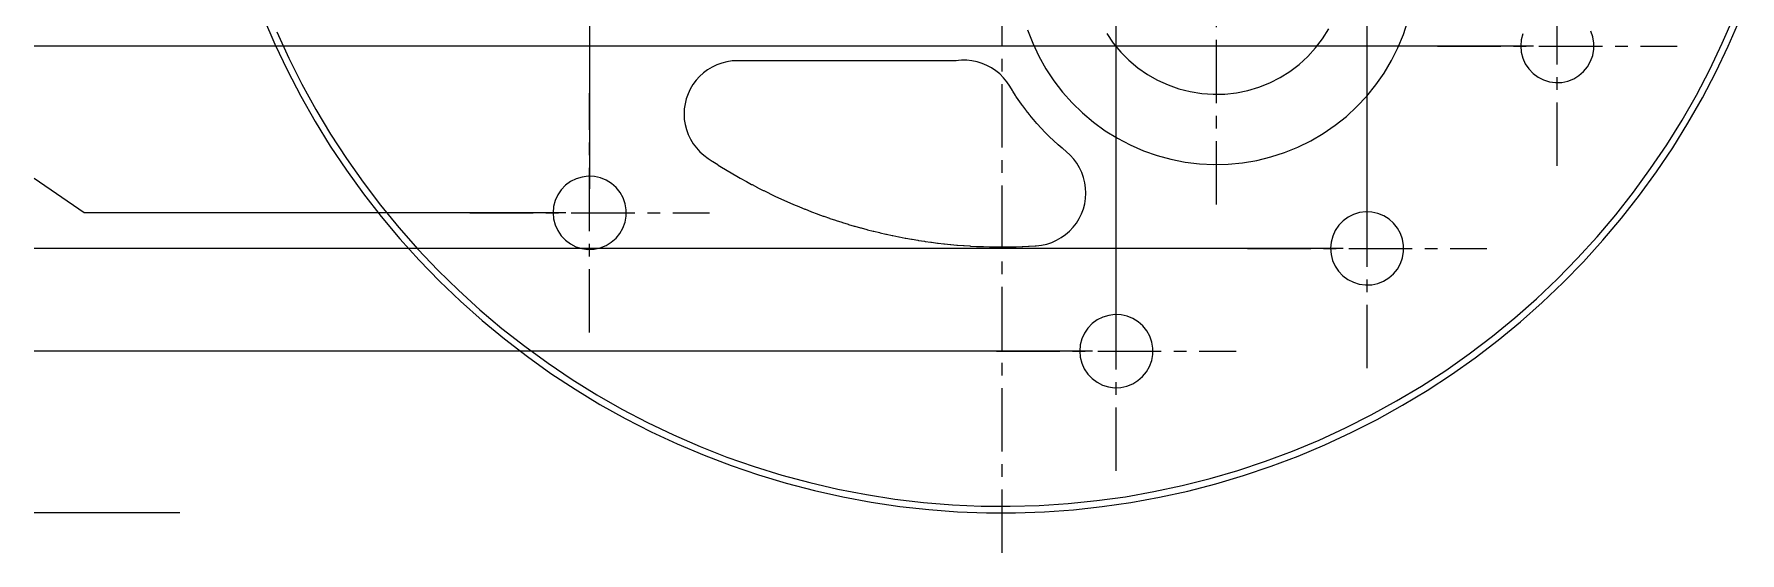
# Model space of a CAD drawing. Header units: millimetres. Extents: x 5 to 427, y 5 to 274.
# Drawn here: x 60.5 to 146, y 163.6 to 189.6 of the extents above; entities that cross this region are included whole.
import ezdxf

# ---------------------------------------------------------------- set-up
doc = ezdxf.new("R2010")
doc.units = ezdxf.units.MM
doc.linetypes.add('CENTER', pattern=[5.08, 3.175, -0.635, 0.635, -0.635])
for name, color, linetype in [('CENTER', 1, 'CENTER'), ('DIM', 3, 'CONTINUOUS'), ('VISIBLE', 7, 'CONTINUOUS')]:
    doc.layers.add(name, color=color, linetype=linetype)

msp = doc.modelspace()

# ---------------------------------------------------------------- linework, layer by layer
at = {"layer": 'CENTER'}
for points in [[(109, 163.597), (109, 247.597)], [(119.74, 181.063), (119.74, 205.063)], [(136.824, 182.997), (136.824, 194.997)], [(130.824, 188.997), (142.824, 188.997)], [(88.338, 174.64), (88.338, 186.64)], [(127.295, 172.857), (127.295, 184.857)], [(82.338, 180.64), (94.338, 180.64)], [(114.726, 167.707), (114.726, 179.707)], [(121.295, 178.857), (133.295, 178.857)], [(108.726, 173.707), (120.726, 173.707)]]:
    msp.add_lwpolyline(points, dxfattribs=at)
at = {"layer": 'DIM'}
for points in [[(88.34, 181.84), (88.34, 251.597), (91.64, 254.097)], [(114.726, 174.907), (114.726, 251.597), (114.726, 254.097)], [(127.293, 180.057), (127.293, 251.597), (132.226, 254.097)], [(135.624, 188.997), (63.002, 188.997), (60.502, 188.997)], [(87.138, 180.637), (63.002, 180.637), (60.502, 182.357)], [(126.095, 178.857), (63.002, 178.857), (60.502, 178.857)], [(113.526, 173.71), (63.002, 173.71), (60.502, 173.71)], [(67.802, 165.603), (63.002, 165.603), (60.502, 165.603)]]:
    msp.add_lwpolyline(points, dxfattribs=at)
at = {"layer": 'VISIBLE'}
for points in [[(71.991, 190.418), (72.567, 189.085), (73.191, 187.773), (73.861, 186.484), (74.579, 185.221), (75.341, 183.984), (76.148, 182.776), (76.998, 181.599), (77.891, 180.452), (78.825, 179.339), (79.798, 178.261), (80.81, 177.219), (81.859, 176.214), (82.944, 175.248), (84.063, 174.322), (85.215, 173.437), (86.398, 172.594), (87.612, 171.795), (88.853, 171.041), (90.121, 170.332), (91.414, 169.67), (92.73, 169.055), (94.068, 168.489), (95.425, 167.971), (96.8, 167.503), (98.192, 167.085), (99.597, 166.718), (101.015, 166.402), (102.444, 166.138), (103.881, 165.926), (105.325, 165.766), (106.773, 165.659), (108.225, 165.605), (109.678, 165.603), (111.129, 165.654), (112.578, 165.758), (114.023, 165.914), (115.46, 166.122), (116.889, 166.383), (118.308, 166.695), (119.715, 167.059), (121.107, 167.473), (122.483, 167.938), (123.842, 168.453), (125.181, 169.016), (126.498, 169.628), (127.793, 170.287), (129.063, 170.993), (130.306, 171.744), (131.521, 172.54), (132.707, 173.379), (133.861, 174.262), (134.982, 175.185), (136.069, 176.148), (137.121, 177.151), (138.135, 178.191), (139.111, 179.267), (140.047, 180.377), (140.943, 181.521), (141.796, 182.697), (142.606, 183.903), (143.371, 185.138), (144.091, 186.399), (144.765, 187.686), (145.392, 188.997)], [(110.28, 189.819), (110.539, 189.145), (110.846, 188.491), (111.199, 187.861), (111.596, 187.259), (112.036, 186.686), (112.517, 186.147), (113.035, 185.644), (113.587, 185.179), (114.172, 184.756), (114.786, 184.376), (115.426, 184.041), (116.088, 183.753), (116.769, 183.514), (117.466, 183.325), (118.175, 183.186), (118.892, 183.099), (119.613, 183.064), (120.335, 183.081), (121.053, 183.15), (121.765, 183.27), (122.467, 183.442), (123.154, 183.664), (123.823, 183.935), (124.471, 184.253), (125.094, 184.617), (125.69, 185.026), (126.254, 185.476), (126.785, 185.966), (127.278, 186.493), (127.733, 187.054), (128.146, 187.646), (128.515, 188.267), (128.838, 188.913)], [(114.245, 189.623), (114.576, 189.144), (114.948, 188.697), (115.359, 188.285), (115.804, 187.912), (116.282, 187.58), (116.787, 187.292), (117.317, 187.05), (117.865, 186.857), (118.429, 186.714), (119.004, 186.622), (119.584, 186.582), (120.165, 186.595), (120.743, 186.659), (121.313, 186.775), (121.871, 186.941), (122.411, 187.157), (122.93, 187.42), (123.423, 187.729), (123.886, 188.08), (124.316, 188.472), (124.709, 188.901), (125.062, 189.363), (125.372, 189.855)], [(128.838, 188.913), (129.114, 189.58), (129.34, 190.266)], [(138.492, 188.236), (138.597, 188.529), (138.65, 188.836), (138.651, 189.146), (138.6, 189.453), (138.497, 189.747)], [(145.089, 189.135), (145.666, 190.464)], [(145.392, 188.997), (145.971, 190.329)], [(72.656, 189.704), (73.261, 188.387), (73.913, 187.094), (74.612, 185.825), (75.357, 184.582), (76.147, 183.367), (76.981, 182.182), (77.858, 181.028), (78.776, 179.908), (79.734, 178.821), (80.731, 177.77), (81.767, 176.756), (82.838, 175.781), (83.945, 174.845), (85.084, 173.951), (86.256, 173.098), (87.458, 172.289), (88.689, 171.525), (89.947, 170.806), (91.23, 170.133), (92.537, 169.508), (93.867, 168.931), (95.216, 168.402), (96.583, 167.924), (97.968, 167.495), (99.366, 167.118), (100.778, 166.792), (102.201, 166.517), (103.633, 166.295), (105.072, 166.125), (106.516, 166.008), (107.963, 165.944), (109.412, 165.933), (110.861, 165.974), (112.307, 166.069), (113.748, 166.216), (115.183, 166.415), (116.61, 166.667), (118.027, 166.971), (119.431, 167.327), (120.822, 167.733), (122.197, 168.19), (123.555, 168.697), (124.892, 169.254), (126.209, 169.858), (127.503, 170.511), (128.772, 171.21), (130.015, 171.955), (131.229, 172.745), (132.414, 173.579), (133.568, 174.455), (134.689, 175.373), (135.776, 176.332), (136.827, 177.329), (137.841, 178.364), (138.816, 179.436), (139.752, 180.542), (140.646, 181.682), (141.499, 182.854), (142.307, 184.056), (143.072, 185.287), (143.791, 186.545), (144.464, 187.828), (145.089, 189.135)], [(135.098, 189.614), (135.018, 189.313), (134.991, 189.003), (135.016, 188.694), (135.093, 188.392), (135.22, 188.109), (135.394, 187.85), (135.608, 187.625), (135.858, 187.439), (136.135, 187.298), (136.432, 187.206), (136.74, 187.166), (137.051, 187.178), (137.355, 187.242), (137.644, 187.357), (137.909, 187.52), (138.143, 187.724), (138.339, 187.965), (138.492, 188.236)], [(94.71, 188.06), (94.473, 187.947)], [(94.957, 188.148), (94.71, 188.06)], [(95.212, 188.212), (94.957, 188.148)], [(95.471, 188.251), (95.212, 188.212)], [(95.734, 188.264), (95.471, 188.251)], [(106.701, 188.264), (95.734, 188.264)], [(106.822, 188.27), (106.701, 188.264)], [(106.97, 188.284), (106.822, 188.27)], [(107.232, 188.284), (106.97, 188.284)], [(107.492, 188.259), (107.232, 188.284)], [(107.748, 188.208), (107.492, 188.259)], [(107.998, 188.132), (107.748, 188.208)], [(108.24, 188.032), (107.998, 188.132)], [(93.668, 187.283), (93.512, 187.072)], [(93.844, 187.478), (93.668, 187.283)], [(94.038, 187.655), (93.844, 187.478)], [(94.248, 187.812), (94.038, 187.655)], [(94.473, 187.947), (94.248, 187.812)], [(108.47, 187.909), (108.24, 188.032)], [(108.688, 187.764), (108.47, 187.909)], [(108.89, 187.599), (108.688, 187.764)], [(109.075, 187.414), (108.89, 187.599)], [(109.241, 187.213), (109.075, 187.414)], [(109.387, 186.995), (109.241, 187.213)], [(93.179, 186.361), (93.116, 186.106)], [(93.266, 186.609), (93.179, 186.361)], [(93.378, 186.846), (93.266, 186.609)], [(93.512, 187.072), (93.378, 186.846)], [(109.525, 186.766), (109.387, 186.995)], [(109.542, 186.738), (109.525, 186.766)], [(109.682, 186.517), (109.542, 186.738)], [(109.7, 186.49), (109.682, 186.517)], [(109.846, 186.272), (109.7, 186.49)], [(93.079, 185.847), (93.067, 185.584)], [(93.067, 185.584), (93.081, 185.322)], [(93.116, 186.106), (93.079, 185.847)], [(109.865, 186.245), (109.846, 186.272)], [(110.016, 186.031), (109.865, 186.245)], [(110.035, 186.005), (110.016, 186.031)], [(110.191, 185.795), (110.035, 186.005)], [(110.211, 185.769), (110.191, 185.795)], [(110.372, 185.563), (110.211, 185.769)], [(110.393, 185.537), (110.372, 185.563)], [(110.559, 185.335), (110.393, 185.537)], [(93.081, 185.322), (93.121, 185.063)], [(93.121, 185.063), (93.186, 184.809)], [(93.186, 184.809), (93.276, 184.562)], [(110.58, 185.31), (110.559, 185.335)], [(110.752, 185.112), (110.58, 185.31)], [(110.773, 185.088), (110.752, 185.112)], [(110.949, 184.894), (110.773, 185.088)], [(110.972, 184.87), (110.949, 184.894)], [(111.153, 184.681), (110.972, 184.87)], [(111.176, 184.657), (111.153, 184.681)], [(111.361, 184.473), (111.176, 184.657)], [(93.276, 184.562), (93.39, 184.325)], [(93.39, 184.325), (93.526, 184.101)], [(93.526, 184.101), (93.684, 183.891)], [(93.684, 183.891), (93.861, 183.698)], [(111.384, 184.45), (111.361, 184.473)], [(111.574, 184.27), (111.384, 184.45)], [(111.598, 184.247), (111.574, 184.27)], [(111.793, 184.072), (111.598, 184.247)], [(111.817, 184.05), (111.793, 184.072)], [(112.016, 183.879), (111.817, 184.05)], [(112.041, 183.858), (112.016, 183.879)], [(112.222, 183.71), (112.041, 183.858)], [(93.861, 183.698), (94.057, 183.523)], [(94.057, 183.523), (94.269, 183.368)], [(94.269, 183.368), (94.479, 183.231)], [(94.479, 183.231), (94.506, 183.213)], [(94.506, 183.213), (94.754, 183.054)], [(94.754, 183.054), (94.782, 183.037)], [(94.782, 183.037), (95.032, 182.881)], [(112.418, 183.533), (112.222, 183.71)], [(112.596, 183.336), (112.418, 183.533)], [(112.754, 183.123), (112.596, 183.336)], [(112.889, 182.895), (112.754, 183.123)], [(90.006, 179.879), (90.111, 180.172), (90.164, 180.478), (90.166, 180.789), (90.114, 181.096), (90.011, 181.389), (89.861, 181.661), (89.666, 181.904), (89.433, 182.11), (89.169, 182.274), (88.881, 182.391), (88.577, 182.457), (88.267, 182.472), (87.958, 182.433), (87.661, 182.343), (87.382, 182.204), (87.132, 182.02), (86.916, 181.796), (86.741, 181.539), (86.612, 181.256), (86.532, 180.956), (86.505, 180.646), (86.53, 180.336), (86.608, 180.035), (86.735, 179.751), (86.908, 179.493), (87.122, 179.268), (87.372, 179.082), (87.649, 178.941), (87.946, 178.849), (88.254, 178.808), (88.565, 178.82), (88.869, 178.885), (89.158, 179), (89.423, 179.162), (89.658, 179.367), (89.854, 179.608), (90.006, 179.879)], [(95.032, 182.881), (95.06, 182.864)], [(95.06, 182.864), (95.312, 182.711)], [(95.312, 182.711), (95.34, 182.695)], [(95.34, 182.695), (95.594, 182.545)], [(95.594, 182.545), (95.622, 182.529)], [(95.622, 182.529), (95.878, 182.382)], [(95.878, 182.382), (95.906, 182.366)], [(95.906, 182.366), (96.163, 182.223)], [(96.163, 182.223), (96.192, 182.207)], [(96.192, 182.207), (96.451, 182.067)], [(96.451, 182.067), (96.48, 182.052)], [(96.48, 182.052), (96.741, 181.915)], [(113.002, 182.655), (112.889, 182.895)], [(113.09, 182.405), (113.002, 182.655)], [(113.152, 182.147), (113.09, 182.405)], [(113.189, 181.885), (113.152, 182.147)], [(96.741, 181.915), (96.77, 181.9)], [(96.77, 181.9), (97.033, 181.767)], [(97.033, 181.767), (97.062, 181.752)], [(97.062, 181.752), (97.326, 181.622)], [(97.326, 181.622), (97.355, 181.607)], [(97.355, 181.607), (97.621, 181.48)], [(97.621, 181.48), (97.651, 181.466)], [(97.651, 181.466), (97.918, 181.342)], [(97.918, 181.342), (97.948, 181.329)], [(97.948, 181.329), (98.216, 181.208)], [(98.216, 181.208), (98.246, 181.195)], [(113.142, 181.093), (113.184, 181.355)], [(113.184, 181.355), (113.2, 181.62)], [(113.2, 181.62), (113.189, 181.885)], [(98.246, 181.195), (98.516, 181.078)], [(98.516, 181.078), (98.546, 181.065)], [(98.546, 181.065), (98.818, 180.951)], [(98.818, 180.951), (98.848, 180.938)], [(98.848, 180.938), (99.121, 180.828)], [(99.121, 180.828), (99.152, 180.816)], [(99.152, 180.816), (99.426, 180.708)], [(99.426, 180.708), (99.456, 180.697)], [(99.456, 180.697), (99.732, 180.593)], [(99.732, 180.593), (99.763, 180.581)], [(99.763, 180.581), (100.04, 180.481)], [(100.04, 180.481), (100.07, 180.47)], [(100.07, 180.47), (100.349, 180.373)], [(100.349, 180.373), (100.379, 180.362)], [(100.379, 180.362), (100.659, 180.269)], [(112.724, 180.126), (112.864, 180.351)], [(112.864, 180.351), (112.981, 180.589)], [(112.981, 180.589), (113.074, 180.837)], [(113.074, 180.837), (113.142, 181.093)], [(128.963, 178.096), (129.068, 178.389), (129.121, 178.695), (129.122, 179.006), (129.071, 179.313), (128.968, 179.607), (128.818, 179.879), (128.623, 180.121), (128.39, 180.327), (128.126, 180.491), (127.838, 180.608), (127.534, 180.675), (127.224, 180.689), (126.915, 180.651), (126.617, 180.561), (126.339, 180.421), (126.089, 180.237), (125.873, 180.014), (125.698, 179.757), (125.569, 179.474), (125.489, 179.173), (125.462, 178.863), (125.487, 178.553), (125.564, 178.252), (125.692, 177.968), (125.865, 177.71), (126.079, 177.485), (126.329, 177.299), (126.606, 177.158), (126.903, 177.066), (127.211, 177.026), (127.522, 177.038), (127.826, 177.102), (128.115, 177.217), (128.38, 177.379), (128.614, 177.584), (128.811, 177.825), (128.963, 178.096)], [(100.659, 180.269), (100.69, 180.258)], [(100.69, 180.258), (100.97, 180.168)], [(100.97, 180.168), (101.001, 180.158)], [(101.001, 180.158), (101.283, 180.072)], [(101.283, 180.072), (101.314, 180.062)], [(101.314, 180.062), (101.597, 179.979)], [(101.597, 179.979), (101.628, 179.97)], [(101.628, 179.97), (101.912, 179.89)], [(101.912, 179.89), (101.943, 179.881)], [(101.943, 179.881), (102.228, 179.805)], [(102.228, 179.805), (102.259, 179.796)], [(102.259, 179.796), (102.545, 179.724)], [(102.545, 179.724), (102.576, 179.716)], [(102.576, 179.716), (102.863, 179.646)], [(102.863, 179.646), (102.894, 179.639)], [(102.894, 179.639), (103.182, 179.573)], [(103.182, 179.573), (103.213, 179.566)], [(103.213, 179.566), (103.501, 179.504)], [(103.501, 179.504), (103.533, 179.497)], [(103.533, 179.497), (103.822, 179.438)], [(111.964, 179.396), (112.18, 179.549)], [(112.18, 179.549), (112.38, 179.723)], [(112.38, 179.723), (112.562, 179.916)], [(112.562, 179.916), (112.724, 180.126)], [(103.822, 179.438), (103.854, 179.432)], [(103.854, 179.432), (104.143, 179.376)], [(104.143, 179.376), (104.176, 179.371)], [(104.176, 179.371), (104.465, 179.319)], [(104.465, 179.319), (104.498, 179.313)], [(104.498, 179.313), (104.788, 179.265)], [(104.788, 179.265), (104.821, 179.26)], [(104.821, 179.26), (105.112, 179.216)], [(105.112, 179.216), (105.144, 179.211)], [(105.144, 179.211), (105.436, 179.17)], [(105.436, 179.17), (105.468, 179.165)], [(105.468, 179.165), (105.76, 179.128)], [(105.76, 179.128), (105.793, 179.124)], [(105.793, 179.124), (106.085, 179.09)], [(106.085, 179.09), (106.118, 179.087)], [(106.118, 179.087), (106.411, 179.057)], [(106.411, 179.057), (106.443, 179.053)], [(106.443, 179.053), (106.737, 179.027)], [(106.737, 179.027), (106.769, 179.024)], [(106.769, 179.024), (107.063, 179.001)], [(107.063, 179.001), (107.096, 178.999)], [(107.096, 178.999), (107.39, 178.979)], [(107.39, 178.979), (107.422, 178.977)], [(107.422, 178.977), (107.716, 178.961)], [(107.716, 178.961), (107.749, 178.96)], [(107.749, 178.96), (108.043, 178.948)], [(108.043, 178.948), (108.076, 178.947)], [(108.076, 178.947), (108.37, 178.938)], [(108.37, 178.938), (108.403, 178.937)], [(108.403, 178.937), (108.698, 178.932)], [(108.698, 178.932), (108.73, 178.932)], [(108.73, 178.932), (109.025, 178.931)], [(109.025, 178.931), (109.058, 178.931)], [(109.058, 178.931), (109.352, 178.933)], [(109.352, 178.933), (109.385, 178.933)], [(109.385, 178.933), (109.679, 178.939)], [(109.679, 178.939), (109.712, 178.94)], [(109.712, 178.94), (110.006, 178.95)], [(110.006, 178.95), (110.039, 178.951)], [(110.039, 178.951), (110.333, 178.964)], [(110.333, 178.964), (110.366, 178.966)], [(110.366, 178.966), (110.66, 178.982)], [(110.66, 178.982), (110.693, 178.984)], [(110.693, 178.984), (110.717, 178.986)], [(110.717, 178.986), (110.98, 179.017)], [(110.98, 179.017), (111.239, 179.075)], [(111.239, 179.075), (111.491, 179.158)], [(111.491, 179.158), (111.733, 179.265)], [(111.733, 179.265), (111.964, 179.396)], [(116.394, 172.946), (116.499, 173.239), (116.552, 173.545), (116.553, 173.856), (116.502, 174.163), (116.399, 174.457), (116.248, 174.729), (116.054, 174.971), (115.821, 175.177), (115.557, 175.341), (115.269, 175.458), (114.965, 175.525), (114.654, 175.539), (114.346, 175.501), (114.048, 175.411), (113.77, 175.272), (113.519, 175.088), (113.304, 174.864), (113.129, 174.607), (112.999, 174.324), (112.92, 174.023), (112.893, 173.713), (112.918, 173.404), (112.995, 173.102), (113.122, 172.819), (113.296, 172.56), (113.51, 172.335), (113.759, 172.149), (114.037, 172.008), (114.334, 171.916), (114.642, 171.876), (114.953, 171.888), (115.257, 171.952), (115.546, 172.067), (115.811, 172.229), (116.045, 172.434), (116.241, 172.675), (116.394, 172.946)]]:
    msp.add_lwpolyline(points, dxfattribs=at)

doc.saveas('drawing.dxf')
